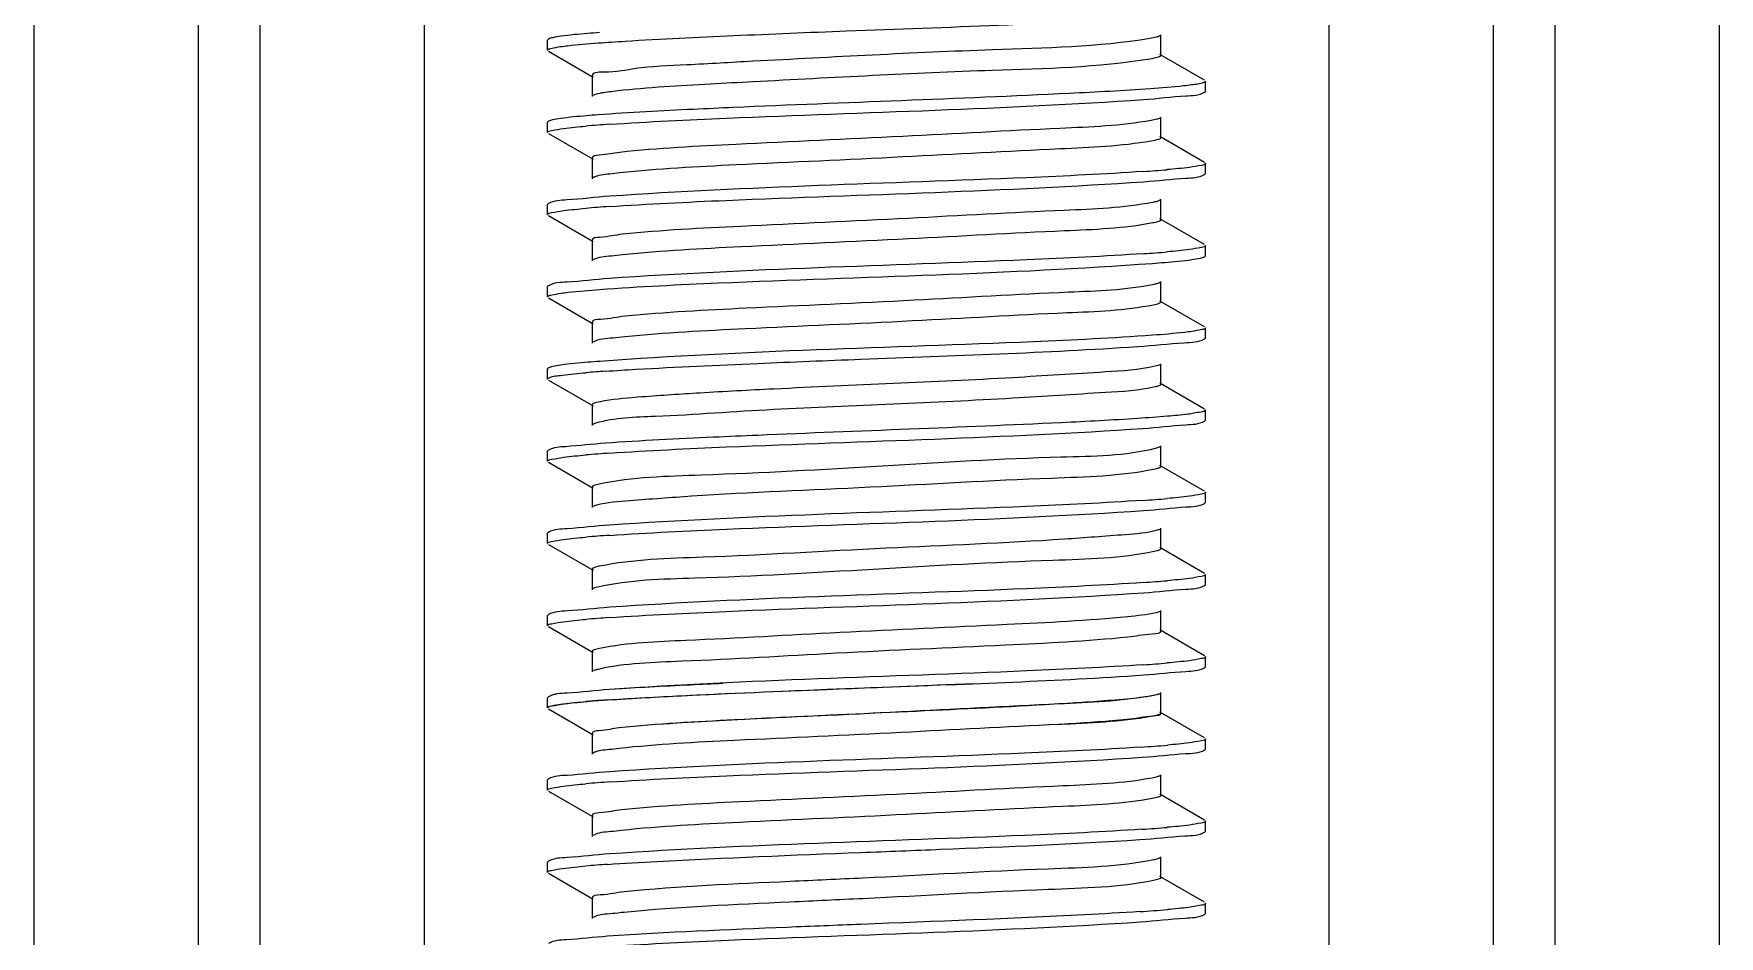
# Model space of a CAD drawing. Extents: x -409572 to -157272, y 600795 to 878326.
# Drawn here: x -397030.8 to -396725.7, y 821063.4 to 821226.8 of the extents above; entities that cross this region are included whole.
import ezdxf

# ---------------------------------------------------------------- set-up
doc = ezdxf.new("R2010")
doc.units = 0
doc.header["$LTSCALE"] = 1000
doc.header["$MEASUREMENT"] = 0
doc.layers.get('0').update_dxf_attribs({"linetype": 'CONTINUOUS'})

msp = doc.modelspace()

# ---------------------------------------------------------------- linework, layer by layer
at = {"linetype": 'CONTINUOUS'}
for p, q in [((-397030.76, 822308.34), (-397030.76, 819345.2)), ((-397000.99, 822308.34), (-397000.99, 819345.2)), ((-396989.83, 822308.34), (-396989.83, 819345.2)), ((-396960.07, 822308.34), (-396960.07, 819345.2)), ((-396796.35, 822308.34), (-396796.35, 819345.2)), ((-396766.59, 822308.34), (-396766.59, 819345.2)), ((-396755.43, 822308.34), (-396755.43, 819345.2)), ((-396725.66, 822308.34), (-396725.66, 819345.2)), ((-396826.73, 821222.85), (-396826.73, 821226.57)), ((-396937.6, 821225.81), (-396937.74, 821225.64)), ((-396937.74, 821223.78), (-396937.74, 821225.64)), ((-396937.74, 821223.78), (-396937.74, 821225.64)), ((-396937.6, 821223.62), (-396929.52, 821218.94)), ((-396818.82, 821218.36), (-396826.9, 821223.04)), ((-396929.69, 821219.13), (-396929.69, 821215.41)), ((-396818.68, 821216.34), (-396818.68, 821218.2)), ((-396818.68, 821216.34), (-396818.68, 821218.2)), ((-396929.28, 821215.71), (-396929.52, 821215.6)), ((-396818.82, 821216.18), (-396818.68, 821216.34)), ((-396826.73, 821207.97), (-396826.73, 821211.69)), ((-396937.6, 821210.92), (-396937.74, 821210.76)), ((-396937.74, 821208.9), (-396937.74, 821210.76)), ((-396937.74, 821208.9), (-396937.74, 821210.76)), ((-396937.6, 821208.74), (-396929.52, 821204.06)), ((-396818.82, 821203.48), (-396826.9, 821208.16)), ((-396929.69, 821204.25), (-396929.69, 821200.53)), ((-396818.68, 821201.46), (-396818.68, 821203.32)), ((-396818.68, 821201.46), (-396818.68, 821203.32)), ((-396818.82, 821201.3), (-396818.68, 821201.46)), ((-396937.6, 821196.04), (-396937.74, 821195.88)), ((-396826.73, 821193.09), (-396826.73, 821196.81)), ((-396937.74, 821194.02), (-396937.74, 821195.88)), ((-396937.74, 821194.02), (-396937.74, 821195.88)), ((-396937.6, 821193.85), (-396929.52, 821189.18)), ((-396818.82, 821188.6), (-396826.9, 821193.28)), ((-396929.69, 821189.37), (-396929.69, 821185.65)), ((-396818.68, 821186.58), (-396818.68, 821188.44)), ((-396818.68, 821186.58), (-396818.68, 821188.44)), ((-396818.82, 821186.41), (-396818.68, 821186.58)), ((-396937.6, 821181.16), (-396937.74, 821180.99)), ((-396937.74, 821179.13), (-396937.74, 821180.99)), ((-396937.74, 821179.13), (-396937.74, 821180.99)), ((-396826.73, 821178.2), (-396826.73, 821181.92)), ((-396937.6, 821178.97), (-396929.52, 821174.29)), ((-396818.82, 821173.72), (-396826.9, 821178.39)), ((-396929.69, 821174.48), (-396929.69, 821170.76)), ((-396818.82, 821171.53), (-396818.68, 821171.69)), ((-396818.68, 821171.69), (-396818.68, 821173.55)), ((-396818.68, 821171.69), (-396818.68, 821173.55)), ((-396937.6, 821166.27), (-396937.74, 821166.11)), ((-396937.74, 821164.25), (-396937.74, 821166.11)), ((-396937.74, 821164.25), (-396937.74, 821166.11)), ((-396826.73, 821163.32), (-396826.73, 821167.04)), ((-396937.6, 821164.09), (-396929.52, 821159.41)), ((-396818.82, 821158.83), (-396826.9, 821163.51)), ((-396929.69, 821159.6), (-396929.69, 821155.88)), ((-396818.82, 821156.65), (-396818.68, 821156.81)), ((-396818.68, 821156.81), (-396818.68, 821158.67)), ((-396818.68, 821156.81), (-396818.68, 821158.67)), ((-396937.6, 821151.39), (-396937.74, 821151.23)), ((-396937.74, 821149.37), (-396937.74, 821151.23)), ((-396937.74, 821149.37), (-396937.74, 821151.23)), ((-396826.73, 821148.44), (-396826.73, 821152.16)), ((-396937.6, 821149.21), (-396929.52, 821144.53)), ((-396827.57, 821148.01), (-396828.01, 821147.91)), ((-396818.82, 821143.95), (-396826.9, 821148.63)), ((-396929.69, 821144.72), (-396929.69, 821141)), ((-396818.82, 821141.76), (-396818.68, 821141.93)), ((-396818.68, 821141.93), (-396818.68, 821143.79)), ((-396818.68, 821141.93), (-396818.68, 821143.79)), ((-396937.6, 821136.51), (-396937.74, 821136.35)), ((-396937.74, 821134.49), (-396937.74, 821136.35)), ((-396937.74, 821134.49), (-396937.74, 821136.35)), ((-396826.73, 821133.55), (-396826.73, 821137.28)), ((-396937.6, 821134.32), (-396929.52, 821129.65)), ((-396827.39, 821133.18), (-396827.98, 821133.03)), ((-396818.82, 821129.07), (-396826.9, 821133.74)), ((-396929.69, 821129.83), (-396929.69, 821126.11)), ((-396818.68, 821127.04), (-396818.68, 821128.9)), ((-396818.68, 821127.04), (-396818.68, 821128.9)), ((-396818.82, 821126.88), (-396818.68, 821127.04)), ((-396937.6, 821121.63), (-396937.74, 821121.46)), ((-396937.74, 821119.6), (-396937.74, 821121.46)), ((-396937.74, 821119.6), (-396937.74, 821121.46)), ((-396826.73, 821118.67), (-396826.73, 821122.39)), ((-396937.6, 821119.44), (-396929.52, 821114.76)), ((-396818.82, 821114.18), (-396826.9, 821118.86)), ((-396929.69, 821114.95), (-396929.69, 821111.23)), ((-396818.68, 821112.16), (-396818.68, 821114.02)), ((-396818.68, 821112.16), (-396818.68, 821114.02)), ((-396818.82, 821112), (-396818.68, 821112.16)), ((-396826.73, 821103.79), (-396826.73, 821107.51)), ((-396826.73, 821103.79), (-396826.73, 821107.51)), ((-396937.6, 821106.74), (-396937.74, 821106.58)), ((-396937.6, 821106.74), (-396937.74, 821106.58)), ((-396937.74, 821104.72), (-396937.74, 821106.58)), ((-396937.74, 821104.72), (-396937.74, 821106.58)), ((-396937.74, 821104.72), (-396937.74, 821106.58)), ((-396937.74, 821104.72), (-396937.74, 821106.58)), ((-396937.6, 821104.56), (-396929.52, 821099.88)), ((-396937.6, 821104.56), (-396932.68, 821101.71)), ((-396818.82, 821099.3), (-396826.9, 821103.98)), ((-396822.98, 821101.71), (-396826.9, 821103.98)), ((-396929.69, 821100.07), (-396929.69, 821096.35)), ((-396818.68, 821097.28), (-396818.68, 821099.14)), ((-396818.68, 821097.28), (-396818.68, 821099.14)), ((-396818.82, 821097.12), (-396818.68, 821097.28)), ((-396826.73, 821088.91), (-396826.73, 821092.63)), ((-396937.6, 821091.86), (-396937.74, 821091.7)), ((-396937.74, 821089.84), (-396937.74, 821091.7)), ((-396937.74, 821089.84), (-396937.74, 821091.7)), ((-396937.6, 821089.67), (-396929.52, 821085)), ((-396818.82, 821084.42), (-396826.9, 821089.1)), ((-396929.69, 821085.19), (-396929.69, 821081.47)), ((-396818.68, 821082.4), (-396818.68, 821084.26)), ((-396818.68, 821082.4), (-396818.68, 821084.26)), ((-396818.82, 821082.23), (-396818.68, 821082.4)), ((-396937.6, 821076.98), (-396937.74, 821076.81)), ((-396826.73, 821074.02), (-396826.73, 821077.74)), ((-396937.74, 821074.95), (-396937.74, 821076.81)), ((-396937.74, 821074.95), (-396937.74, 821076.81)), ((-396937.6, 821074.79), (-396929.52, 821070.12)), ((-396818.82, 821069.54), (-396826.9, 821074.21)), ((-396929.69, 821070.3), (-396929.69, 821066.58)), ((-396818.68, 821067.51), (-396818.68, 821069.37)), ((-396818.68, 821067.51), (-396818.68, 821069.37)), ((-396818.82, 821067.35), (-396818.68, 821067.51))]:
    msp.add_line(p, q, dxfattribs=at)
for centre, radius, start, end in [((-396909.42, 820955.25), 255.7, 93.8351, 94.8035), ((-396846.97, 821456.56), 255.29, 273.8387, 274.8044), ((-396909.52, 820941.63), 254.43, 93.8488, 94.8033), ((-396846.91, 821440.95), 254.56, 273.8479, 274.803), ((-396910.43, 820923.24), 243.03, 93.9793, 94.8029), ((-396909.38, 820895.17), 256.25, 93.8293, 94.8034), ((-396847.07, 821398.25), 256.52, 273.8243, 274.8053), ((-396909.42, 820880.81), 255.73, 93.8348, 94.8035), ((-396846.97, 821382.17), 255.31, 273.8383, 274.8044), ((-396909.52, 820867.18), 254.47, 93.8484, 94.8033), ((-396846.91, 821366.53), 254.56, 273.8478, 274.803), ((-396909.4, 820850.76), 256.01, 93.832, 94.8034), ((-396912.08, 820883.71), 222.95, 94.4326, 94.598), ((-396847.48, 821358.78), 261.71, 273.7685, 274.8061), ((-396909.37, 820835.55), 256.34, 93.8284, 94.8034), ((-396847.25, 821340.99), 258.8, 273.7992, 274.806), ((-396909.96, 820828.12), 248.86, 93.9046, 94.8082), ((-396847.82, 821333.33), 266.04, 273.7272, 274.8014)]:
    msp.add_arc(centre, radius, start, end, dxfattribs=at)
for points, knots in [([(-396904.1, 821226.44), (-396897.27, 821226.74), (-396872.11, 821227.8), (-396846.92, 821228.52), (-396828.61, 821229.84)], [0, 0, 0, 0, 0.271117, 1, 1, 1, 1]), ([(-396928.33, 821226.99), (-396929.05, 821226.94), (-396931.39, 821226.76), (-396933.74, 821226.55), (-396935.34, 821226.32)], [0, 0, 0, 0, 0.307553, 1, 1, 1, 1]), ([(-396937.74, 821223.78), (-396937.74, 821224.01), (-396936.6, 821224.21), (-396936, 821224.36), (-396935.41, 821224.45)], [0, 0, 0, 0, 0.275146, 1, 1, 1, 1]), ([(-396935.34, 821226.32), (-396935.84, 821226.25), (-396936.59, 821226.12), (-396937.36, 821225.94), (-396937.6, 821225.81)], [0, 0, 0, 0, 0.642818, 1, 1, 1, 1]), ([(-396935.41, 821224.45), (-396934.98, 821224.51), (-396932.72, 821224.79), (-396930.45, 821224.97), (-396928.62, 821225.11)], [0, 0, 0, 0, 0.191295, 1, 1, 1, 1]), ([(-396928.62, 821225.11), (-396926.98, 821225.23), (-396918.81, 821225.77), (-396910.63, 821226.15), (-396904.1, 821226.44)], [0, 0, 0, 0, 0.200445, 1, 1, 1, 1]), ([(-396828.75, 821225.91), (-396838.14, 821224.35), (-396862.23, 821223.9), (-396886.14, 821222.53), (-396900.59, 821221.79)], [0, 0, 0, 0, 0.396629, 1, 1, 1, 1]), ([(-396826.9, 821226.39), (-396827.1, 821226.27), (-396827.73, 821226.1), (-396828.35, 821225.97), (-396828.75, 821225.91)], [0, 0, 0, 0, 0.371007, 1, 1, 1, 1]), ([(-396900.59, 821221.79), (-396904.57, 821221.58), (-396911.43, 821221.11), (-396921.18, 821220.81), (-396925.61, 821219.67), (-396929.69, 821219.84), (-396929.69, 821219.13)], [0, 0, 0, 0, 0.408517, 0.726153, 0.927696, 1, 1, 1, 1]), ([(-396828.75, 821222.19), (-396838.14, 821220.63), (-396862.23, 821220.18), (-396886.14, 821218.81), (-396900.59, 821218.07)], [0, 0, 0, 0, 0.396629, 1, 1, 1, 1]), ([(-396826.73, 821222.85), (-396826.74, 821222.65), (-396827.69, 821222.4), (-396828.24, 821222.27), (-396828.75, 821222.19)], [0, 0, 0, 0, 0.282134, 1, 1, 1, 1]), ([(-396900.59, 821218.07), (-396903.15, 821217.94), (-396911.33, 821217.49), (-396919.51, 821217.04), (-396925.11, 821216.42)], [0, 0, 0, 0, 0.312724, 1, 1, 1, 1]), ([(-396821.22, 821217.51), (-396821.69, 821217.44), (-396824.15, 821217.15), (-396826.61, 821216.96), (-396828.61, 821216.81)], [0, 0, 0, 0, 0.191606, 1, 1, 1, 1]), ([(-396818.68, 821218.2), (-396818.68, 821218.12), (-396819.59, 821217.56), (-396820.42, 821217.62), (-396821.22, 821217.51)], [0, 0, 0, 0, 0.088343, 1, 1, 1, 1]), ([(-396925.11, 821216.42), (-396925.59, 821216.36), (-396926.99, 821216.18), (-396928.41, 821216.03), (-396929.28, 821215.71)], [0, 0, 0, 0, 0.345772, 1, 1, 1, 1]), ([(-396926.52, 821210.38), (-396919.47, 821210.86), (-396887.25, 821212.41), (-396855, 821213.15), (-396829.88, 821214.86)], [0, 0, 0, 0, 0.219188, 1, 1, 1, 1]), ([(-396828.61, 821216.81), (-396833.51, 821216.46), (-396858.66, 821215.14), (-396883.84, 821214.31), (-396904.1, 821213.42)], [0, 0, 0, 0, 0.195012, 1, 1, 1, 1]), ([(-396829.88, 821214.86), (-396827.32, 821215.04), (-396823.73, 821215.54), (-396819.82, 821215.61), (-396818.82, 821216.18)], [0, 0, 0, 0, 0.690234, 1, 1, 1, 1]), ([(-396935.41, 821211.42), (-396935.89, 821211.36), (-396936.62, 821211.23), (-396937.37, 821211.06), (-396937.6, 821210.92)], [0, 0, 0, 0, 0.641633, 1, 1, 1, 1]), ([(-396928.62, 821212.09), (-396929.32, 821212.04), (-396931.58, 821211.86), (-396933.85, 821211.65), (-396935.41, 821211.42)], [0, 0, 0, 0, 0.307541, 1, 1, 1, 1]), ([(-396904.1, 821213.42), (-396906.5, 821213.31), (-396914.68, 821212.93), (-396922.86, 821212.52), (-396928.62, 821212.09)], [0, 0, 0, 0, 0.294264, 1, 1, 1, 1]), ([(-396826.9, 821211.5), (-396827.08, 821211.4), (-396827.61, 821211.24), (-396828.14, 821211.13), (-396828.47, 821211.07)], [0, 0, 0, 0, 0.377707, 1, 1, 1, 1]), ([(-396937.74, 821208.9), (-396937.74, 821209.17), (-396936.32, 821209.35), (-396935.59, 821209.54), (-396934.87, 821209.64)], [0, 0, 0, 0, 0.271545, 1, 1, 1, 1]), ([(-396828.47, 821211.07), (-396833.92, 821210.1), (-396849, 821209.51), (-396874.03, 821208.1), (-396900.6, 821206.92), (-396917.68, 821206.05), (-396924.67, 821205.3)], [0, 0, 0, 0, 0.172177, 0.467909, 0.781292, 1, 1, 1, 1]), ([(-396924.67, 821205.3), (-396925.92, 821205.17), (-396927.12, 821204.8), (-396929.69, 821204.71), (-396929.69, 821204.25)], [0, 0, 0, 0, 0.73335, 1, 1, 1, 1]), ([(-396828.47, 821207.35), (-396833.92, 821206.38), (-396849, 821205.79), (-396874.03, 821204.38), (-396900.6, 821203.2), (-396917.68, 821202.33), (-396924.67, 821201.58)], [0, 0, 0, 0, 0.172177, 0.467909, 0.781292, 1, 1, 1, 1]), ([(-396826.73, 821207.97), (-396826.74, 821207.79), (-396827.54, 821207.54), (-396828.04, 821207.43), (-396828.47, 821207.35)], [0, 0, 0, 0, 0.285905, 1, 1, 1, 1]), ([(-396818.68, 821203.32), (-396818.68, 821203.05), (-396820.1, 821202.87), (-396820.81, 821202.68), (-396821.53, 821202.58)], [0, 0, 0, 0, 0.271629, 1, 1, 1, 1]), ([(-396924.67, 821201.58), (-396925.28, 821201.52), (-396926.89, 821201.28), (-396928.63, 821201.23), (-396929.52, 821200.72)], [0, 0, 0, 0, 0.372967, 1, 1, 1, 1]), ([(-396926.6, 821195.49), (-396919.54, 821195.97), (-396887.29, 821197.53), (-396854.99, 821198.27), (-396829.83, 821199.99)], [0, 0, 0, 0, 0.218979, 1, 1, 1, 1]), ([(-396829.88, 821201.84), (-396836.93, 821201.36), (-396869.14, 821199.81), (-396901.4, 821199.07), (-396926.52, 821197.36)], [0, 0, 0, 0, 0.219095, 1, 1, 1, 1]), ([(-396829.83, 821199.99), (-396827.28, 821200.16), (-396823.71, 821200.65), (-396819.81, 821200.72), (-396818.82, 821201.3)], [0, 0, 0, 0, 0.690139, 1, 1, 1, 1]), ([(-396926.52, 821197.36), (-396929.09, 821197.18), (-396932.68, 821196.68), (-396936.6, 821196.61), (-396937.6, 821196.04)], [0, 0, 0, 0, 0.690277, 1, 1, 1, 1]), ([(-396828.22, 821196.24), (-396833.48, 821195.22), (-396848.32, 821194.69), (-396873.12, 821193.25), (-396899.8, 821192.08), (-396917.08, 821191.2), (-396924.21, 821190.47)], [0, 0, 0, 0, 0.167069, 0.460858, 0.776177, 1, 1, 1, 1]), ([(-396826.9, 821196.62), (-396827.05, 821196.53), (-396827.49, 821196.39), (-396827.94, 821196.29), (-396828.22, 821196.24)], [0, 0, 0, 0, 0.385224, 1, 1, 1, 1]), ([(-396937.74, 821194.02), (-396937.74, 821194.29), (-396936.32, 821194.47), (-396935.6, 821194.66), (-396934.89, 821194.75)], [0, 0, 0, 0, 0.271633, 1, 1, 1, 1]), ([(-396826.74, 821193.09), (-396826.74, 821192.93), (-396827.41, 821192.69), (-396827.84, 821192.59), (-396828.22, 821192.52)], [0, 0, 0, 0, 0.290456, 1, 1, 1, 1]), ([(-396924.21, 821190.47), (-396925.58, 821190.33), (-396926.87, 821189.92), (-396929.69, 821189.86), (-396929.68, 821189.37)], [0, 0, 0, 0, 0.734177, 1, 1, 1, 1]), ([(-396828.22, 821192.52), (-396833.48, 821191.5), (-396848.32, 821190.97), (-396873.12, 821189.53), (-396899.8, 821188.36), (-396917.08, 821187.48), (-396924.21, 821186.75)], [0, 0, 0, 0, 0.167069, 0.460858, 0.776177, 1, 1, 1, 1]), ([(-396829.83, 821186.96), (-396836.88, 821186.48), (-396869.14, 821184.93), (-396901.44, 821184.19), (-396926.6, 821182.47)], [0, 0, 0, 0, 0.219017, 1, 1, 1, 1]), ([(-396818.68, 821188.44), (-396818.68, 821188.17), (-396820.1, 821187.99), (-396820.82, 821187.79), (-396821.54, 821187.7)], [0, 0, 0, 0, 0.271602, 1, 1, 1, 1]), ([(-396924.21, 821186.75), (-396924.88, 821186.68), (-396926.64, 821186.42), (-396928.55, 821186.4), (-396929.52, 821185.83)], [0, 0, 0, 0, 0.374915, 1, 1, 1, 1]), ([(-396928.3, 821180.49), (-396921.14, 821181.01), (-396887.78, 821182.64), (-396854.38, 821183.3), (-396828.23, 821185.21)], [0, 0, 0, 0, 0.215017, 1, 1, 1, 1]), ([(-396828.23, 821185.21), (-396827.5, 821185.27), (-396825.13, 821185.45), (-396822.76, 821185.67), (-396821.12, 821185.89)], [0, 0, 0, 0, 0.307338, 1, 1, 1, 1]), ([(-396821.12, 821185.89), (-396820.62, 821185.97), (-396819.85, 821186.1), (-396819.06, 821186.27), (-396818.82, 821186.41)], [0, 0, 0, 0, 0.643592, 1, 1, 1, 1]), ([(-396926.6, 821182.47), (-396929.14, 821182.29), (-396932.72, 821181.8), (-396936.61, 821181.73), (-396937.6, 821181.16)], [0, 0, 0, 0, 0.690149, 1, 1, 1, 1]), ([(-396827.98, 821181.4), (-396833.05, 821180.34), (-396847.65, 821179.89), (-396872.21, 821178.39), (-396899, 821177.25), (-396916.45, 821176.35), (-396923.74, 821175.63)], [0, 0, 0, 0, 0.161939, 0.453776, 0.771039, 1, 1, 1, 1]), ([(-396826.9, 821181.74), (-396827.03, 821181.66), (-396827.39, 821181.54), (-396827.76, 821181.45), (-396827.98, 821181.4)], [0, 0, 0, 0, 0.393704, 1, 1, 1, 1]), ([(-396937.74, 821179.13), (-396937.74, 821179.37), (-396936.56, 821179.56), (-396935.94, 821179.72), (-396935.33, 821179.81)], [0, 0, 0, 0, 0.274546, 1, 1, 1, 1]), ([(-396935.33, 821179.81), (-396934.89, 821179.87), (-396932.55, 821180.16), (-396930.2, 821180.35), (-396928.3, 821180.49)], [0, 0, 0, 0, 0.19129, 1, 1, 1, 1]), ([(-396828.1, 821177.66), (-396833.24, 821176.63), (-396847.88, 821176.13), (-396872.44, 821174.66), (-396899.13, 821173.52), (-396916.49, 821172.63), (-396923.74, 821171.91)], [0, 0, 0, 0, 0.164046, 0.455922, 0.77202, 1, 1, 1, 1]), ([(-396826.74, 821178.2), (-396826.74, 821178.06), (-396827.35, 821177.82), (-396827.76, 821177.73), (-396828.1, 821177.66)], [0, 0, 0, 0, 0.292762, 1, 1, 1, 1]), ([(-396923.74, 821175.63), (-396925.22, 821175.49), (-396926.62, 821175.03), (-396929.69, 821175.02), (-396929.68, 821174.48)], [0, 0, 0, 0, 0.734857, 1, 1, 1, 1]), ([(-396923.74, 821171.91), (-396924.47, 821171.84), (-396926.38, 821171.57), (-396928.47, 821171.56), (-396929.52, 821170.95)], [0, 0, 0, 0, 0.376685, 1, 1, 1, 1]), ([(-396828.23, 821172.19), (-396835.42, 821171.67), (-396868.77, 821170.04), (-396902.18, 821169.39), (-396928.3, 821167.46)], [0, 0, 0, 0, 0.215701, 1, 1, 1, 1]), ([(-396821.12, 821172.87), (-396821.57, 821172.81), (-396823.94, 821172.52), (-396826.31, 821172.33), (-396828.23, 821172.19)], [0, 0, 0, 0, 0.191465, 1, 1, 1, 1]), ([(-396818.68, 821173.55), (-396818.68, 821173.32), (-396819.88, 821173.12), (-396820.51, 821172.96), (-396821.12, 821172.87)], [0, 0, 0, 0, 0.27426, 1, 1, 1, 1]), ([(-396899.7, 821167.1), (-396893.48, 821167.36), (-396870.54, 821168.3), (-396847.59, 821169.05), (-396830.89, 821170.15)], [0, 0, 0, 0, 0.271359, 1, 1, 1, 1]), ([(-396830.89, 821170.15), (-396828.09, 821170.33), (-396824.18, 821170.87), (-396819.9, 821170.91), (-396818.82, 821171.53)], [0, 0, 0, 0, 0.691739, 1, 1, 1, 1]), ([(-396935.33, 821166.79), (-396935.83, 821166.72), (-396936.59, 821166.59), (-396937.36, 821166.41), (-396937.6, 821166.27)], [0, 0, 0, 0, 0.642986, 1, 1, 1, 1]), ([(-396928.3, 821167.46), (-396929.02, 821167.41), (-396931.37, 821167.23), (-396933.72, 821167.02), (-396935.33, 821166.79)], [0, 0, 0, 0, 0.307532, 1, 1, 1, 1]), ([(-396927.29, 821165.68), (-396925.43, 821165.81), (-396916.24, 821166.38), (-396907.04, 821166.78), (-396899.7, 821167.1)], [0, 0, 0, 0, 0.202501, 1, 1, 1, 1]), ([(-396827.76, 821166.57), (-396830.71, 821165.89), (-396839.37, 821165.41), (-396862.32, 821163.87), (-396882.37, 821163.16), (-396896.8, 821162.45)], [0, 0, 0, 0, 0.131194, 0.373535, 1, 1, 1, 1]), ([(-396826.9, 821166.85), (-396827, 821166.79), (-396827.29, 821166.68), (-396827.59, 821166.61), (-396827.76, 821166.57)], [0, 0, 0, 0, 0.40332, 1, 1, 1, 1]), ([(-396937.74, 821164.25), (-396937.74, 821164.33), (-396936.77, 821164.91), (-396935.92, 821164.85), (-396935.07, 821164.96)], [0, 0, 0, 0, 0.087421, 1, 1, 1, 1]), ([(-396896.8, 821162.45), (-396901.25, 821162.23), (-396909.29, 821161.82), (-396919.25, 821161.14), (-396926.01, 821160.62), (-396928.59, 821160.07), (-396929.69, 821159.83), (-396929.68, 821159.6)], [0, 0, 0, 0, 0.404312, 0.722616, 0.926229, 0.979509, 1, 1, 1, 1]), ([(-396827.76, 821162.85), (-396830.71, 821162.16), (-396839.37, 821161.68), (-396862.32, 821160.15), (-396882.37, 821159.44), (-396896.8, 821158.73)], [0, 0, 0, 0, 0.131194, 0.373535, 1, 1, 1, 1]), ([(-396826.74, 821163.32), (-396826.74, 821163.2), (-396827.18, 821162.98), (-396827.5, 821162.91), (-396827.76, 821162.85)], [0, 0, 0, 0, 0.302831, 1, 1, 1, 1]), ([(-396896.8, 821158.73), (-396903.95, 821158.37), (-396914.63, 821157.48), (-396925.57, 821157.27), (-396929.05, 821156.25)], [0, 0, 0, 0, 0.664278, 1, 1, 1, 1]), ([(-396830.89, 821157.13), (-396835.51, 821156.82), (-396858.44, 821155.64), (-396881.39, 821154.86), (-396899.7, 821154.07)], [0, 0, 0, 0, 0.201596, 1, 1, 1, 1]), ([(-396829.96, 821155.33), (-396827.38, 821155.5), (-396823.76, 821156), (-396819.83, 821156.07), (-396818.82, 821156.65)], [0, 0, 0, 0, 0.690375, 1, 1, 1, 1]), ([(-396818.68, 821158.67), (-396818.68, 821158.38), (-396820.26, 821158.21), (-396821.04, 821157.99), (-396821.83, 821157.9)], [0, 0, 0, 0, 0.270133, 1, 1, 1, 1]), ([(-396929.05, 821156.25), (-396929.14, 821156.23), (-396929.3, 821156.17), (-396929.46, 821156.1), (-396929.52, 821156.07)], [0, 0, 0, 0, 0.571302, 1, 1, 1, 1]), ([(-396899.7, 821154.07), (-396902.39, 821153.96), (-396911.58, 821153.55), (-396920.78, 821153.11), (-396927.29, 821152.65)], [0, 0, 0, 0, 0.291422, 1, 1, 1, 1]), ([(-396926.49, 821150.85), (-396919.45, 821151.33), (-396887.27, 821152.88), (-396855.05, 821153.62), (-396829.96, 821155.33)], [0, 0, 0, 0, 0.219183, 1, 1, 1, 1]), ([(-396927.29, 821152.65), (-396929.67, 821152.49), (-396933.02, 821152.02), (-396936.67, 821151.93), (-396937.6, 821151.39)], [0, 0, 0, 0, 0.688907, 1, 1, 1, 1]), ([(-396827.57, 821151.73), (-396833.16, 821150.3), (-396849.92, 821150.2), (-396877.27, 821148.42), (-396905.11, 821146.91), (-396922.35, 821146.51), (-396928.41, 821145.24)], [0, 0, 0, 0, 0.171431, 0.491399, 0.816224, 1, 1, 1, 1]), ([(-396826.9, 821151.97), (-396826.98, 821151.92), (-396827.21, 821151.83), (-396827.43, 821151.77), (-396827.57, 821151.73)], [0, 0, 0, 0, 0.414289, 1, 1, 1, 1]), ([(-396937.74, 821149.37), (-396937.74, 821149.64), (-396936.31, 821149.82), (-396935.59, 821150.01), (-396934.87, 821150.11)], [0, 0, 0, 0, 0.271499, 1, 1, 1, 1]), ([(-396828.01, 821147.91), (-396834.08, 821146.65), (-396851.36, 821146.27), (-396879.17, 821144.53), (-396904.69, 821143.61), (-396921.14, 821142.36), (-396926.92, 821141.93), (-396928.88, 821141.42)], [0, 0, 0, 0, 0.184068, 0.509201, 0.829117, 0.940109, 1, 1, 1, 1]), ([(-396826.74, 821148.44), (-396826.74, 821148.34), (-396827.08, 821148.13), (-396827.36, 821148.07), (-396827.57, 821148.01)], [0, 0, 0, 0, 0.311313, 1, 1, 1, 1]), ([(-396928.41, 821145.24), (-396928.74, 821145.18), (-396929.12, 821145.09), (-396929.68, 821144.85), (-396929.68, 821144.72)], [0, 0, 0, 0, 0.705293, 1, 1, 1, 1]), ([(-396928.88, 821141.42), (-396929.01, 821141.38), (-396929.23, 821141.32), (-396929.44, 821141.23), (-396929.52, 821141.18)], [0, 0, 0, 0, 0.58408, 1, 1, 1, 1]), ([(-396829.96, 821142.3), (-396837.01, 821141.83), (-396869.18, 821140.28), (-396901.4, 821139.53), (-396926.49, 821137.83)], [0, 0, 0, 0, 0.219354, 1, 1, 1, 1]), ([(-396829.88, 821140.45), (-396827.32, 821140.62), (-396823.73, 821141.12), (-396819.82, 821141.19), (-396818.82, 821141.76)], [0, 0, 0, 0, 0.690237, 1, 1, 1, 1]), ([(-396818.68, 821143.79), (-396818.68, 821143.52), (-396820.1, 821143.34), (-396820.82, 821143.14), (-396821.53, 821143.05)], [0, 0, 0, 0, 0.271599, 1, 1, 1, 1]), ([(-396926.52, 821135.96), (-396919.47, 821136.44), (-396887.25, 821138), (-396855, 821138.74), (-396829.88, 821140.45)], [0, 0, 0, 0, 0.219191, 1, 1, 1, 1]), ([(-396937.74, 821134.49), (-396937.74, 821134.76), (-396936.32, 821134.93), (-396935.59, 821135.13), (-396934.87, 821135.22)], [0, 0, 0, 0, 0.271543, 1, 1, 1, 1]), ([(-396926.49, 821137.83), (-396929.06, 821137.65), (-396932.67, 821137.15), (-396936.6, 821137.08), (-396937.6, 821136.51)], [0, 0, 0, 0, 0.690331, 1, 1, 1, 1]), ([(-396827.39, 821136.9), (-396829.26, 821136.36), (-396834.93, 821135.96), (-396851.24, 821134.66), (-396876.81, 821133.77), (-396904.78, 821132.01), (-396922.22, 821131.63), (-396928.38, 821130.37)], [0, 0, 0, 0, 0.057446, 0.166902, 0.486553, 0.813832, 1, 1, 1, 1]), ([(-396826.9, 821137.09), (-396826.96, 821137.05), (-396827.13, 821136.98), (-396827.3, 821136.92), (-396827.39, 821136.9)], [0, 0, 0, 0, 0.426856, 1, 1, 1, 1]), ([(-396827.98, 821133.03), (-396833.98, 821131.78), (-396851.06, 821131.38), (-396878.72, 821129.84), (-396906.12, 821128.17), (-396922.94, 821127.93), (-396928.68, 821126.58)], [0, 0, 0, 0, 0.181951, 0.50465, 0.824728, 1, 1, 1, 1]), ([(-396826.74, 821133.55), (-396826.74, 821133.47), (-396827, 821133.29), (-396827.22, 821133.22), (-396827.39, 821133.18)], [0, 0, 0, 0, 0.321911, 1, 1, 1, 1]), ([(-396928.38, 821130.37), (-396928.71, 821130.3), (-396929.1, 821130.21), (-396929.68, 821129.98), (-396929.68, 821129.83)], [0, 0, 0, 0, 0.706048, 1, 1, 1, 1]), ([(-396818.68, 821128.9), (-396818.68, 821128.63), (-396820.1, 821128.46), (-396820.81, 821128.26), (-396821.53, 821128.17)], [0, 0, 0, 0, 0.271629, 1, 1, 1, 1]), ([(-396928.68, 821126.58), (-396928.85, 821126.54), (-396929.14, 821126.47), (-396929.42, 821126.36), (-396929.52, 821126.3)], [0, 0, 0, 0, 0.595248, 1, 1, 1, 1]), ([(-396829.88, 821127.43), (-396836.93, 821126.95), (-396869.14, 821125.39), (-396901.4, 821124.65), (-396926.52, 821122.94)], [0, 0, 0, 0, 0.2191, 1, 1, 1, 1]), ([(-396829.83, 821125.57), (-396827.28, 821125.74), (-396823.71, 821126.24), (-396819.81, 821126.31), (-396818.82, 821126.88)], [0, 0, 0, 0, 0.69014, 1, 1, 1, 1]), ([(-396926.52, 821122.94), (-396929.08, 821122.77), (-396932.68, 821122.27), (-396936.6, 821122.2), (-396937.6, 821121.63)], [0, 0, 0, 0, 0.690279, 1, 1, 1, 1]), ([(-396926.6, 821121.08), (-396919.54, 821121.56), (-396887.28, 821123.11), (-396854.99, 821123.85), (-396829.83, 821125.57)], [0, 0, 0, 0, 0.218987, 1, 1, 1, 1]), ([(-396937.74, 821119.6), (-396937.74, 821119.87), (-396936.32, 821120.05), (-396935.6, 821120.25), (-396934.89, 821120.34)], [0, 0, 0, 0, 0.27163, 1, 1, 1, 1]), ([(-396832.74, 821121.24), (-396840, 821120.52), (-396857.37, 821119.63), (-396884.05, 821118.49), (-396908.59, 821117.02), (-396923.2, 821116.53), (-396928.32, 821115.5)], [0, 0, 0, 0, 0.228484, 0.544623, 0.836244, 1, 1, 1, 1]), ([(-396826.9, 821122.2), (-396827.11, 821122.08), (-396829.05, 821121.57), (-396831.01, 821121.41), (-396832.74, 821121.24)], [0, 0, 0, 0, 0.122149, 1, 1, 1, 1]), ([(-396832.74, 821117.52), (-396840.1, 821116.79), (-396857.7, 821115.89), (-396884.64, 821114.77), (-396909.15, 821113.2), (-396923.67, 821112.84), (-396928.62, 821111.71)], [0, 0, 0, 0, 0.230953, 0.550009, 0.841524, 1, 1, 1, 1]), ([(-396826.74, 821118.67), (-396826.73, 821118.13), (-396829.84, 821118.12), (-396831.24, 821117.66), (-396832.74, 821117.52)], [0, 0, 0, 0, 0.265061, 1, 1, 1, 1]), ([(-396928.32, 821115.5), (-396928.67, 821115.43), (-396929.07, 821115.34), (-396929.68, 821115.1), (-396929.68, 821114.95)], [0, 0, 0, 0, 0.707083, 1, 1, 1, 1]), ([(-396818.68, 821114.02), (-396818.68, 821113.75), (-396820.1, 821113.57), (-396820.82, 821113.38), (-396821.54, 821113.28)], [0, 0, 0, 0, 0.271603, 1, 1, 1, 1]), ([(-396928.62, 821111.71), (-396928.8, 821111.67), (-396929.11, 821111.59), (-396929.41, 821111.48), (-396929.52, 821111.42)], [0, 0, 0, 0, 0.598262, 1, 1, 1, 1]), ([(-396829.83, 821112.55), (-396836.88, 821112.07), (-396869.14, 821110.51), (-396901.44, 821109.77), (-396926.6, 821108.05)], [0, 0, 0, 0, 0.219015, 1, 1, 1, 1]), ([(-396895.18, 821107.76), (-396889.12, 821108.01), (-396867.34, 821108.9), (-396845.55, 821109.61), (-396829.85, 821110.69)], [0, 0, 0, 0, 0.278136, 1, 1, 1, 1]), ([(-396829.85, 821110.69), (-396827.3, 821110.86), (-396823.72, 821111.36), (-396819.82, 821111.43), (-396818.82, 821112)], [0, 0, 0, 0, 0.690177, 1, 1, 1, 1]), ([(-396926.57, 821108.06), (-396929.12, 821107.88), (-396932.7, 821107.39), (-396936.6, 821107.32), (-396937.6, 821106.74)], [0, 0, 0, 0, 0.690202, 1, 1, 1, 1]), ([(-396926.6, 821108.05), (-396929.14, 821107.88), (-396932.71, 821107.38), (-396936.61, 821107.31), (-396937.6, 821106.74)], [0, 0, 0, 0, 0.690152, 1, 1, 1, 1]), ([(-396929.31, 821105.99), (-396927.14, 821106.16), (-396915.77, 821106.9), (-396904.38, 821107.37), (-396895.18, 821107.76)], [0, 0, 0, 0, 0.191198, 1, 1, 1, 1]), ([(-396906.02, 821109.15), (-396907.98, 821109.06), (-396914.83, 821108.74), (-396921.68, 821108.39), (-396926.57, 821108.06)], [0, 0, 0, 0, 0.286136, 1, 1, 1, 1]), ([(-396926.5, 821106.2), (-396922.18, 821106.49), (-396900.23, 821107.66), (-396878.27, 821108.42), (-396860.65, 821109.15)], [0, 0, 0, 0, 0.197351, 1, 1, 1, 1]), ([(-396937.74, 821104.72), (-396937.74, 821104.99), (-396936.31, 821105.17), (-396935.59, 821105.37), (-396934.87, 821105.46)], [0, 0, 0, 0, 0.271516, 1, 1, 1, 1]), ([(-396937.74, 821104.72), (-396937.74, 821104.91), (-396936.81, 821105.12), (-396936.28, 821105.25), (-396935.79, 821105.33)], [0, 0, 0, 0, 0.278908, 1, 1, 1, 1]), ([(-396935.79, 821105.33), (-396935.43, 821105.38), (-396933.49, 821105.65), (-396931.54, 821105.82), (-396929.96, 821105.94)], [0, 0, 0, 0, 0.190214, 1, 1, 1, 1]), ([(-396828.56, 821106.88), (-396834.06, 821105.92), (-396849.21, 821105.31), (-396874.3, 821103.92), (-396900.84, 821102.72), (-396917.87, 821101.86), (-396924.8, 821101.11)], [0, 0, 0, 0, 0.173733, 0.470057, 0.78285, 1, 1, 1, 1]), ([(-396832.27, 821106.4), (-396835.82, 821106.04), (-396856.01, 821104.68), (-396876.23, 821103.9), (-396892.88, 821103.1)], [0, 0, 0, 0, 0.176303, 1, 1, 1, 1]), ([(-396826.9, 821107.32), (-396827.09, 821107.21), (-396828.87, 821106.72), (-396830.68, 821106.56), (-396832.27, 821106.4)], [0, 0, 0, 0, 0.124256, 1, 1, 1, 1]), ([(-396826.9, 821107.32), (-396827.08, 821107.21), (-396827.64, 821107.05), (-396828.2, 821106.94), (-396828.56, 821106.88)], [0, 0, 0, 0, 0.375581, 1, 1, 1, 1]), ([(-396828.56, 821103.16), (-396834.06, 821102.2), (-396849.21, 821101.59), (-396874.3, 821100.2), (-396900.84, 821099), (-396917.87, 821098.14), (-396924.8, 821097.39)], [0, 0, 0, 0, 0.173733, 0.470057, 0.78285, 1, 1, 1, 1]), ([(-396892.88, 821103.1), (-396895.24, 821102.99), (-396903.57, 821102.58), (-396911.9, 821102.14), (-396917.87, 821101.71)], [0, 0, 0, 0, 0.28332, 1, 1, 1, 1]), ([(-396832.27, 821102.68), (-396833.14, 821102.59), (-396837.49, 821102.2), (-396841.85, 821101.92), (-396845.34, 821101.71)], [0, 0, 0, 0, 0.200678, 1, 1, 1, 1]), ([(-396826.74, 821103.79), (-396826.73, 821103.29), (-396829.58, 821103.24), (-396830.89, 821102.82), (-396832.27, 821102.68)], [0, 0, 0, 0, 0.265734, 1, 1, 1, 1]), ([(-396826.73, 821103.79), (-396826.74, 821103.6), (-396827.59, 821103.36), (-396828.1, 821103.24), (-396828.56, 821103.16)], [0, 0, 0, 0, 0.284681, 1, 1, 1, 1]), ([(-396924.8, 821101.11), (-396926.02, 821100.98), (-396927.19, 821100.62), (-396929.69, 821100.52), (-396929.69, 821100.07)], [0, 0, 0, 0, 0.733065, 1, 1, 1, 1]), ([(-396818.68, 821099.14), (-396818.68, 821098.87), (-396820.12, 821098.69), (-396820.85, 821098.49), (-396821.58, 821098.4)], [0, 0, 0, 0, 0.271295, 1, 1, 1, 1]), ([(-396924.8, 821097.39), (-396925.4, 821097.32), (-396926.96, 821097.09), (-396928.65, 821097.04), (-396929.52, 821096.54)], [0, 0, 0, 0, 0.372335, 1, 1, 1, 1]), ([(-396830.28, 821097.64), (-396837.35, 821097.16), (-396869.42, 821095.62), (-396901.54, 821094.88), (-396926.5, 821093.18)], [0, 0, 0, 0, 0.220579, 1, 1, 1, 1]), ([(-396926.48, 821091.32), (-396919.46, 821091.8), (-396887.33, 821093.34), (-396855.16, 821094.09), (-396830.1, 821095.79)], [0, 0, 0, 0, 0.218972, 1, 1, 1, 1]), ([(-396830.1, 821095.79), (-396827.49, 821095.96), (-396823.83, 821096.47), (-396819.84, 821096.53), (-396818.82, 821097.12)], [0, 0, 0, 0, 0.690613, 1, 1, 1, 1]), ([(-396926.5, 821093.18), (-396929.07, 821093), (-396932.67, 821092.5), (-396936.6, 821092.44), (-396937.6, 821091.86)], [0, 0, 0, 0, 0.690305, 1, 1, 1, 1]), ([(-396826.9, 821092.44), (-396827.06, 821092.35), (-396827.53, 821092.2), (-396828, 821092.1), (-396828.29, 821092.04)], [0, 0, 0, 0, 0.382833, 1, 1, 1, 1]), ([(-396937.74, 821089.84), (-396937.74, 821090.11), (-396936.31, 821090.29), (-396935.59, 821090.48), (-396934.86, 821090.58)], [0, 0, 0, 0, 0.271492, 1, 1, 1, 1]), ([(-396828.29, 821092.04), (-396833.61, 821091.04), (-396848.52, 821090.49), (-396873.39, 821089.06), (-396900.05, 821087.89), (-396917.26, 821087.01), (-396924.36, 821086.27)], [0, 0, 0, 0, 0.168631, 0.463014, 0.777741, 1, 1, 1, 1]), ([(-396924.36, 821086.27), (-396925.69, 821086.14), (-396926.95, 821085.74), (-396929.69, 821085.67), (-396929.68, 821085.19)], [0, 0, 0, 0, 0.733941, 1, 1, 1, 1]), ([(-396828.29, 821088.32), (-396833.61, 821087.32), (-396848.52, 821086.77), (-396873.39, 821085.34), (-396900.05, 821084.17), (-396917.26, 821083.29), (-396924.36, 821082.55)], [0, 0, 0, 0, 0.168631, 0.463014, 0.777741, 1, 1, 1, 1]), ([(-396826.74, 821088.91), (-396826.74, 821088.74), (-396827.45, 821088.5), (-396827.9, 821088.4), (-396828.29, 821088.32)], [0, 0, 0, 0, 0.288971, 1, 1, 1, 1]), ([(-396818.68, 821084.26), (-396818.68, 821083.99), (-396820.11, 821083.81), (-396820.83, 821083.61), (-396821.55, 821083.52)], [0, 0, 0, 0, 0.27148, 1, 1, 1, 1]), ([(-396924.36, 821082.55), (-396925.01, 821082.49), (-396926.72, 821082.23), (-396928.58, 821082.2), (-396929.52, 821081.65)], [0, 0, 0, 0, 0.37434, 1, 1, 1, 1]), ([(-396830.1, 821082.76), (-396837.16, 821082.29), (-396869.28, 821080.74), (-396901.45, 821080), (-396926.48, 821078.3)], [0, 0, 0, 0, 0.219886, 1, 1, 1, 1]), ([(-396881.05, 821078.56), (-396876.23, 821078.75), (-396859.39, 821079.43), (-396842.53, 821080.08), (-396830.52, 821080.88)], [0, 0, 0, 0, 0.286007, 1, 1, 1, 1]), ([(-396830.52, 821080.88), (-396827.81, 821081.06), (-396824.02, 821081.58), (-396819.87, 821081.63), (-396818.82, 821082.23)], [0, 0, 0, 0, 0.691254, 1, 1, 1, 1]), ([(-396926.48, 821078.3), (-396929.06, 821078.12), (-396932.66, 821077.62), (-396936.6, 821077.55), (-396937.6, 821076.98)], [0, 0, 0, 0, 0.690338, 1, 1, 1, 1]), ([(-396926.91, 821076.41), (-396923.91, 821076.61), (-396908.64, 821077.49), (-396893.34, 821078.07), (-396881.05, 821078.56)], [0, 0, 0, 0, 0.196017, 1, 1, 1, 1]), ([(-396828.05, 821077.21), (-396834.3, 821075.93), (-396852, 821075.56), (-396869.49, 821074.43), (-396880.66, 821073.91)], [0, 0, 0, 0, 0.363233, 1, 1, 1, 1]), ([(-396826.9, 821077.56), (-396827.03, 821077.48), (-396827.42, 821077.35), (-396827.81, 821077.26), (-396828.05, 821077.21)], [0, 0, 0, 0, 0.391017, 1, 1, 1, 1]), ([(-396937.74, 821074.95), (-396937.74, 821075.21), (-396936.4, 821075.4), (-396935.71, 821075.58), (-396935.03, 821075.67)], [0, 0, 0, 0, 0.272443, 1, 1, 1, 1]), ([(-396880.66, 821073.91), (-396885.06, 821073.71), (-396899.47, 821073.01), (-396913.9, 821072.44), (-396923.89, 821071.44)], [0, 0, 0, 0, 0.304662, 1, 1, 1, 1]), ([(-396826.74, 821074.02), (-396826.74, 821073.88), (-396827.32, 821073.65), (-396827.72, 821073.56), (-396828.05, 821073.49)], [0, 0, 0, 0, 0.294214, 1, 1, 1, 1]), ([(-396923.89, 821071.44), (-396925.33, 821071.29), (-396926.7, 821070.85), (-396929.69, 821070.83), (-396929.68, 821070.3)], [0, 0, 0, 0, 0.734703, 1, 1, 1, 1]), ([(-396828.05, 821073.49), (-396834.3, 821072.21), (-396852, 821071.84), (-396869.49, 821070.71), (-396880.66, 821070.19)], [0, 0, 0, 0, 0.363233, 1, 1, 1, 1]), ([(-396880.66, 821070.19), (-396885.06, 821069.99), (-396899.47, 821069.29), (-396913.9, 821068.71), (-396923.89, 821067.72)], [0, 0, 0, 0, 0.304662, 1, 1, 1, 1]), ([(-396830.52, 821067.85), (-396833.87, 821067.63), (-396850.7, 821066.7), (-396867.55, 821066.08), (-396881.05, 821065.54)], [0, 0, 0, 0, 0.198662, 1, 1, 1, 1]), ([(-396818.68, 821069.37), (-396818.68, 821069.09), (-396820.18, 821068.92), (-396820.93, 821068.71), (-396821.68, 821068.62)], [0, 0, 0, 0, 0.270823, 1, 1, 1, 1]), ([(-396923.89, 821067.72), (-396924.6, 821067.65), (-396926.46, 821067.38), (-396928.49, 821067.37), (-396929.52, 821066.77)], [0, 0, 0, 0, 0.376214, 1, 1, 1, 1]), ([(-396881.05, 821065.54), (-396885.49, 821065.36), (-396900.78, 821064.74), (-396916.08, 821064.13), (-396926.91, 821063.38)], [0, 0, 0, 0, 0.290714, 1, 1, 1, 1]), ([(-396926.11, 821061.58), (-396919.11, 821062.05), (-396887.22, 821063.58), (-396855.3, 821064.34), (-396830.45, 821066)], [0, 0, 0, 0, 0.219814, 1, 1, 1, 1]), ([(-396830.45, 821066), (-396827.76, 821066.18), (-396823.98, 821066.7), (-396819.87, 821066.75), (-396818.82, 821067.35)], [0, 0, 0, 0, 0.691163, 1, 1, 1, 1]), ([(-396926.91, 821063.38), (-396929.38, 821063.21), (-396932.85, 821062.73), (-396936.63, 821062.65), (-396937.6, 821062.09)], [0, 0, 0, 0, 0.689661, 1, 1, 1, 1])]:
    msp.add_open_spline(points, degree=3, knots=knots, dxfattribs=at)
for points in [[(-396934.87, 821209.64), (-396933.53, 821209.81), (-396932.18, 821209.94), (-396930.83, 821210.05)], [(-396821.53, 821202.58), (-396822.88, 821202.41), (-396824.23, 821202.28), (-396825.59, 821202.17)], [(-396934.89, 821194.75), (-396933.54, 821194.93), (-396932.18, 821195.05), (-396930.83, 821195.17)], [(-396821.54, 821187.7), (-396822.89, 821187.52), (-396824.24, 821187.4), (-396825.59, 821187.28)], [(-396935.07, 821164.96), (-396933.65, 821165.16), (-396932.21, 821165.29), (-396930.78, 821165.41)], [(-396825.55, 821157.52), (-396827.33, 821157.37), (-396829.11, 821157.24), (-396830.89, 821157.13)], [(-396821.83, 821157.9), (-396823.07, 821157.74), (-396824.31, 821157.63), (-396825.55, 821157.52)], [(-396934.87, 821150.11), (-396933.53, 821150.28), (-396932.18, 821150.41), (-396930.83, 821150.52)], [(-396821.53, 821143.05), (-396822.88, 821142.88), (-396824.23, 821142.75), (-396825.58, 821142.64)], [(-396934.87, 821135.22), (-396933.53, 821135.4), (-396932.18, 821135.52), (-396930.83, 821135.64)], [(-396821.53, 821128.17), (-396822.88, 821127.99), (-396824.23, 821127.87), (-396825.59, 821127.75)], [(-396934.89, 821120.34), (-396933.54, 821120.51), (-396932.18, 821120.64), (-396930.83, 821120.76)], [(-396821.54, 821113.28), (-396822.89, 821113.11), (-396824.24, 821112.98), (-396825.59, 821112.87)], [(-396934.87, 821105.46), (-396933.53, 821105.63), (-396932.18, 821105.76), (-396930.83, 821105.87)], [(-396821.58, 821098.4), (-396822.9, 821098.23), (-396824.23, 821098.1), (-396825.55, 821097.99)], [(-396934.86, 821090.58), (-396933.53, 821090.75), (-396932.18, 821090.88), (-396930.83, 821090.99)], [(-396821.55, 821083.52), (-396822.89, 821083.34), (-396824.23, 821083.22), (-396825.57, 821083.11)], [(-396935.03, 821075.67), (-396933.63, 821075.86), (-396932.23, 821075.99), (-396930.82, 821076.11)], [(-396821.68, 821068.62), (-396822.97, 821068.45), (-396824.26, 821068.33), (-396825.55, 821068.22)]]:
    msp.add_open_spline(points, degree=3, dxfattribs=at)

doc.saveas('drawing.dxf')
